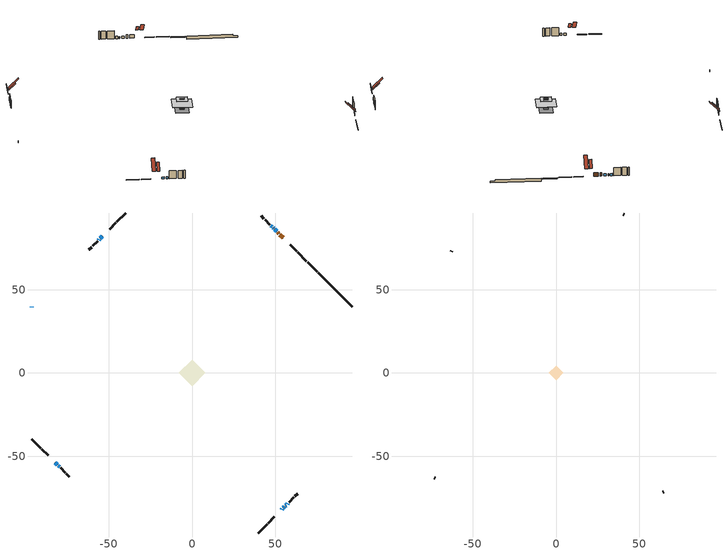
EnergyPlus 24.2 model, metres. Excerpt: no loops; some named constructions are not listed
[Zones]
conditioned space
 floor adiabatic (Floor3 construction): -1.82,0 0,1.82 1.82,0 0,-1.82 z0.46
 floor adiabatic (AdiabaticFloorConstruction): -8.08,0 0,8.08 8.08,0 0,-8.08 z2.9
 floor foundation (Slab1 construction): -5.46,0 0,5.46 5.46,0 0,-5.46 z-1.37
 floor foundation (Slab2 construction): -1.82,0 0,1.82 1.82,0 0,-1.82 z-0.3
 wall outside (RimJoist1 construction): 39.86,-96.22 45.13,-90.95 / -96.22,-39.86 -90.95,-45.13 / -39.86,96.22 -45.13,90.95 / 68.83,67.25 63.56,72.52 z0.46:0.76
 wall outside (RimJoist2 construction): 45.79,-90.29 49.61,-86.47 / -90.29,-45.79 -86.47,-49.61 / -45.79,90.29 -49.61,86.47 / 62.9,73.18 59.08,77 z0.46:0.76
 wall outside (AdiabaticWallConstruction 1): 54.73,81.35 52.91,83.17 / 52.25,83.83 51.54,84.54 z0.46:2.49
 wall outside (AdiabaticWallConstruction): -96.22,39.86 -96.22,39.67 / 50.88,85.2 49.73,86.35 / -82.12,-53.96 -80.97,-55.11 / 49.08,87 48.78,87.3 z0.46:1.68; 53.96,-82.12 54.36,-81.72 z0.46:1.28; 55.01,-81.07 55.55,-80.53 z0.46:0.87; 56.21,-79.87 56.64,-79.44 z0.46:1.17; 57.3,-78.79 57.73,-78.35 / -53.96,82.12 -55.11,80.97 / -55.77,80.31 -56.16,79.92 / 48.12,87.96 47.48,88.61 / -80.31,-55.77 -79.67,-56.42 z0.46:1.78
 wall outside (Wall1 construction): 58.38,-77.7 61.25,-74.83 / -79.01,-57.07 -76.15,-59.94 / -56.82,79.26 -59.68,76.4 / 46.82,89.26 43.95,92.13 z0.46:5.34
 wall outside (Wall2 construction): 61.91,-74.18 63.58,-72.5 / -75.49,-60.59 -73.81,-62.27 / -60.34,75.74 -62.02,74.06 / 43.3,92.78 41.62,94.46 z0.46:5.34
 wall foundation (FoundationWall1 construction): 75.86,60.22,-1.37 75.86,60.22,0.46 94.19,41.89,0.46 94.19,41.89,-0.36 96.22,39.86,-0.36 96.22,39.86,-1.37
 wall foundation (FoundationWall2 construction): 75.2,60.88 69.49,66.59 z-0.3:0.31
 window (WindowConstruction 9): -96.22,39.86 -96.22,39.67 z0.46:1.68
 window (WindowConstruction 6): 53.96,-82.12 54.36,-81.73 z0.46:1.27
 window (WindowConstruction 7): 50.88,85.2 49.73,86.35 z0.46:1.68
 window (WindowConstruction 8): -82.12,-53.96 -80.97,-55.11 z0.46:1.68
 window (WindowConstruction 11): 55.01,-81.07 55.55,-80.53 z0.46:0.87
 window (WindowConstruction 10): 49.08,87.01 48.78,87.3 z0.46:1.68
 window (WindowConstruction): 56.21,-79.87 56.64,-79.44 z0.46:1.17
 window (WindowConstruction 1): 57.3,-78.78 57.73,-78.35 z0.46:1.78
 window (WindowConstruction 2): -53.96,82.12 -55.11,80.97 z0.46:1.78
 window (WindowConstruction 3): -55.77,80.31 -56.16,79.92 z0.46:1.78
 window (WindowConstruction 4): 48.12,87.96 47.48,88.61 z0.46:1.78
 window (WindowConstruction 5): -80.31,-55.77 -79.67,-56.42 z0.46:1.78
 door (Door): 54.73,81.35 52.91,83.17 z0.46:2.49
 door (Door 1): 52.25,83.83 51.54,84.54 z0.46:2.49
 ceiling adiabatic (AdiabaticFloorConstruction): 0,-8.08 8.08,0 0,8.08 -8.08,0 z2.9
 roof outside (Roof3 construction): 53.3,-82.78,5.34 50.58,-80.06,9.19 49.62,-81.02,9.19 52.34,-83.74,5.34; -82.78,-53.3,5.34 -80.06,-50.58,9.19 -81.02,-49.62,9.19 -83.74,-52.34,5.34; -53.3,82.78,5.34 -50.58,80.06,9.19 -49.62,81.02,9.19 -52.34,83.74,5.34; 55.39,80.7,5.34 52.66,77.97,9.19 53.63,77.01,9.19 56.35,79.73,5.34
attic - vented
 floor to conditioned space (Floor1 construction Reversed): -4.42,0 0,4.42 4.42,0 0,-4.42 z5.34
 floor to conditioned space (Floor2 construction Reversed): -1.82,0 0,1.82 1.82,0 0,-1.82 z5.34
 wall outside (Wall3 construction): 64.24,-71.84 64.69,-71.39 / -73.15,-62.93 -72.7,-63.38 / -62.68,73.41 -63.12,72.96 / 40.96,95.12 40.51,95.57 z0.46:5.34
 roof outside (Roof1 construction): 51.68,-84.4,5.34 47.67,-80.38,11.02 46.25,-81.8,11.02 50.26,-85.82,5.34; -84.4,-51.68,5.34 -80.38,-47.67,11.02 -81.8,-46.25,11.02 -85.82,-50.26,5.34; -51.68,84.4,5.34 -47.67,80.38,11.02 -46.25,81.8,11.02 -50.26,85.82,5.34; 57,79.08,5.34 52.99,75.06,11.02 54.41,73.64,11.02 58.43,77.66,5.34
[Material] Roughness=Rough; Thermal Absorptance=0.9
Name | Thickness {m} | Conductivity {W/m-K} | Density {kg/m3} | Specific Heat {J/kg-K} | Solar Absorptance | Visible Absorptance
ceiling loosefill ins | 0.254 | 0.0480833 | 16.02 | 1046.75 | 0.7 | 0.7
ceiling stud and cavity | 0.1397 | 0.115821 | 65.682 | 1177.47 | 0.7 | 0.7
ceiling stud and cavity 1 | 0.1397 | 0.147741 | 65.682 | 1177.47 | 0.7 | 0.7
gypsum board | 0.0127 | 0.160291 | 801 | 837.4 | 0.6 | 0.6
[Construction]
Floor1 construction: ceiling loosefill ins, ceiling stud and cavity, gypsum board
Floor2 construction: ceiling loosefill ins, ceiling stud and cavity 1, gypsum board
[EnergyManagementSystem:OutputVariable] Type of Data in Variable=Summed; Update Frequency=ZoneTimestep
Name | EMS Variable | EMS Program or Subroutine | Units
loads_htg_intgains_annual_outvar; Energy Management System Output Variable 23 | loads_htg_intgains | component_loads_program | J
loads_htg_lighting_annual_outvar; Energy Management System Output Variable 24 | loads_htg_lighting | component_loads_program | J
loads_clg_roofs_annual_outvar; Energy Management System Output Variable 25 | loads_clg_roofs | component_loads_program | J
loads_clg_ceilings_annual_outvar; Energy Management System Output Variable 26 | loads_clg_ceilings | component_loads_program | J
loads_clg_walls_annual_outvar; Energy Management System Output Variable 27 | loads_clg_walls | component_loads_program | J
loads_clg_rim_joists_annual_outvar; Energy Management System Output Variable 28 | loads_clg_rim_joists | component_loads_program | J
loads_clg_foundation_walls_annual_outvar; Energy Management System Output Variable 29 | loads_clg_foundation_walls | component_loads_program | J
loads_clg_doors_annual_outvar; Energy Management System Output Variable 30 | loads_clg_doors | component_loads_program | J
loads_clg_windows_conduction_annual_outvar; Energy Management System Output Variable 31 | loads_clg_windows_conduction | component_loads_program | J
loads_clg_windows_solar_annual_outvar; Energy Management System Output Variable 32 | loads_clg_windows_solar | component_loads_program | J
loads_clg_skylights_conduction_annual_outvar; Energy Management System Output Variable 33 | loads_clg_skylights_conduction | component_loads_program | J
loads_clg_skylights_solar_annual_outvar; Energy Management System Output Variable 34 | loads_clg_skylights_solar | component_loads_program | J
loads_clg_floors_annual_outvar; Energy Management System Output Variable 35 | loads_clg_floors | component_loads_program | J
loads_clg_slabs_annual_outvar; Energy Management System Output Variable 36 | loads_clg_slabs | component_loads_program | J
loads_clg_internal_mass_annual_outvar; Energy Management System Output Variable 37 | loads_clg_internal_mass | component_loads_program | J
loads_clg_infil_annual_outvar; Energy Management System Output Variable 38 | loads_clg_infil | component_loads_program | J
loads_clg_natvent_annual_outvar; Energy Management System Output Variable 39 | loads_clg_natvent | component_loads_program | J
loads_clg_mechvent_annual_outvar; Energy Management System Output Variable 40 | loads_clg_mechvent | component_loads_program | J
loads_clg_whf_annual_outvar; Energy Management System Output Variable 41 | loads_clg_whf | component_loads_program | J
loads_clg_ducts_annual_outvar; Energy Management System Output Variable 42 | loads_clg_ducts | component_loads_program | J
loads_clg_intgains_annual_outvar; Energy Management System Output Variable 43 | loads_clg_intgains | component_loads_program | J
loads_clg_lighting_annual_outvar; Energy Management System Output Variable 44 | loads_clg_lighting | component_loads_program | J
loads_htg_tot_annual_outvar; Energy Management System Output Variable 1; Energy Management System Output Variable 45 | loads_htg_tot | total_loads_program | J
loads_clg_tot_annual_outvar; Energy Management System Output Variable 2; Energy Management System Output Variable 46 | loads_clg_tot | total_loads_program | J
Energy Management System Output Variable 3 | htg_unmet_hours | unmet_hours_program | hr
Energy Management System Output Variable 4 | clg_unmet_hours | unmet_hours_program | hr
Energy Management System Output Variable 5 | loads_htg_roofs | component_loads_program | J
Energy Management System Output Variable 6 | loads_htg_ceilings | component_loads_program | J
Energy Management System Output Variable 7 | loads_htg_walls | component_loads_program | J
Energy Management System Output Variable 8 | loads_htg_rim_joists | component_loads_program | J
Energy Management System Output Variable 9 | loads_htg_foundation_walls | component_loads_program | J
Energy Management System Output Variable 10 | loads_htg_doors | component_loads_program | J
Energy Management System Output Variable 11 | loads_htg_windows_conduction | component_loads_program | J
Energy Management System Output Variable 12 | loads_htg_windows_solar | component_loads_program | J
Energy Management System Output Variable 13 | loads_htg_skylights_conduction | component_loads_program | J
Energy Management System Output Variable 14 | loads_htg_skylights_solar | component_loads_program | J
Energy Management System Output Variable 15 | loads_htg_floors | component_loads_program | J
Energy Management System Output Variable 16 | loads_htg_slabs | component_loads_program | J
Energy Management System Output Variable 17 | loads_htg_internal_mass | component_loads_program | J
Energy Management System Output Variable 18 | loads_htg_infil | component_loads_program | J
Energy Management System Output Variable 19 | loads_htg_natvent | component_loads_program | J
Energy Management System Output Variable 20 | loads_htg_mechvent | component_loads_program | J
Energy Management System Output Variable 21 | loads_htg_whf | component_loads_program | J
Energy Management System Output Variable 22 | loads_htg_ducts | component_loads_program | J
[Schedule:Day:Interval]
interior lighting schedule day: No, 01:00, 0.108182, 04:00, 0.0901515, 05:00, 0.0991667, 06:00, 0.162273, 07:00, 0.270455, 08:00, 0.342576, 10:00, 0.369621, 11:00, 0.351591, 12:00, 0.333561, 13:00, 0.324545, 14:00, 0.31553, 15:00, 0.333561, 16:00, 0.369621, 17:00, 0.450758, 18:00, 0.585985, 19:00, 0.775303, 20:00, 0.955606, 21:00, 0.991667, 22:00, 0.712197, 23:00, 0.360606, 24:00, 0.162273
interior lighting schedule day 1: No, 01:00, 0.100909, 04:00, 0.0840909, 05:00, 0.0925, 06:00, 0.151364, 07:00, 0.252273, 08:00, 0.319545, 10:00, 0.344773, 11:00, 0.327955, 12:00, 0.311136, 13:00, 0.302727, 14:00, 0.294318, 15:00, 0.311136, 16:00, 0.344773, 17:00, 0.420455, 18:00, 0.546591, 19:00, 0.723182, 20:00, 0.891364, 21:00, 0.925, 22:00, 0.664318, 23:00, 0.336364, 24:00, 0.151364
interior lighting schedule day 2: No, 01:00, 0.0927273, 04:00, 0.0772727, 05:00, 0.085, 06:00, 0.139091, 07:00, 0.231818, 08:00, 0.293636, 10:00, 0.316818, 11:00, 0.301364, 12:00, 0.285909, 13:00, 0.278182, 14:00, 0.270455, 15:00, 0.285909, 16:00, 0.316818, 17:00, 0.386364, 18:00, 0.502273, 19:00, 0.664545, 20:00, 0.819091, 21:00, 0.85, 22:00, 0.610455, 23:00, 0.309091, 24:00, 0.139091
interior lighting schedule day 3: No, 01:00, 0.0845455, 04:00, 0.0704545, 05:00, 0.0775, 06:00, 0.126818, 07:00, 0.211364, 08:00, 0.267727, 10:00, 0.288864, 11:00, 0.274773, 12:00, 0.260682, 13:00, 0.253636, 14:00, 0.246591, 15:00, 0.260682, 16:00, 0.288864, 17:00, 0.352273, 18:00, 0.457955, 19:00, 0.605909, 20:00, 0.746818, 21:00, 0.775, 22:00, 0.556591, 23:00, 0.281818, 24:00, 0.126818
interior lighting schedule day 4: No, 01:00, 0.0763636, 04:00, 0.0636364, 05:00, 0.07, 06:00, 0.114545, 07:00, 0.190909, 08:00, 0.241818, 10:00, 0.260909, 11:00, 0.248182, 12:00, 0.235455, 13:00, 0.229091, 14:00, 0.222727, 15:00, 0.235455, 16:00, 0.260909, 17:00, 0.318182, 18:00, 0.413636, 19:00, 0.547273, 20:00, 0.674545, 21:00, 0.7, 22:00, 0.502727, 23:00, 0.254545, 24:00, 0.114545
interior lighting schedule day 5: No, 01:00, 0.0727273, 04:00, 0.0606061, 05:00, 0.0666667, 06:00, 0.109091, 07:00, 0.181818, 08:00, 0.230303, 10:00, 0.248485, 11:00, 0.236364, 12:00, 0.224242, 13:00, 0.218182, 14:00, 0.212121, 15:00, 0.224242, 16:00, 0.248485, 17:00, 0.30303, 18:00, 0.393939, 19:00, 0.521212, 20:00, 0.642424, 21:00, 0.666667, 22:00, 0.478788, 23:00, 0.242424, 24:00, 0.109091
interior lighting schedule day 6: No, 01:00, 0.0745455, 04:00, 0.0621212, 05:00, 0.0683333, 06:00, 0.111818, 07:00, 0.186364, 08:00, 0.236061, 10:00, 0.254697, 11:00, 0.242273, 12:00, 0.229848, 13:00, 0.223636, 14:00, 0.217424, 15:00, 0.229848, 16:00, 0.254697, 17:00, 0.310606, 18:00, 0.403788, 19:00, 0.534242, 20:00, 0.658485, 21:00, 0.683333, 22:00, 0.490758, 23:00, 0.248485, 24:00, 0.111818
interior lighting schedule day 7: No, 01:00, 0.08, 04:00, 0.0666667, 05:00, 0.0733333, 06:00, 0.12, 07:00, 0.2, 08:00, 0.253333, 10:00, 0.273333, 11:00, 0.26, 12:00, 0.246667, 13:00, 0.24, 14:00, 0.233333, 15:00, 0.246667, 16:00, 0.273333, 17:00, 0.333333, 18:00, 0.433333, 19:00, 0.573333, 20:00, 0.706667, 21:00, 0.733333, 22:00, 0.526667, 23:00, 0.266667, 24:00, 0.12
interior lighting schedule day 8: No, 01:00, 0.0890909, 04:00, 0.0742424, 05:00, 0.0816667, 06:00, 0.133636, 07:00, 0.222727, 08:00, 0.282121, 10:00, 0.304394, 11:00, 0.289545, 12:00, 0.274697, 13:00, 0.267273, 14:00, 0.259848, 15:00, 0.274697, 16:00, 0.304394, 17:00, 0.371212, 18:00, 0.482576, 19:00, 0.638485, 20:00, 0.78697, 21:00, 0.816667, 22:00, 0.586515, 23:00, 0.29697, 24:00, 0.133636
interior lighting schedule day 9: No, 01:00, 0.0972727, 04:00, 0.0810606, 05:00, 0.0891667, 06:00, 0.145909, 07:00, 0.243182, 08:00, 0.30803, 10:00, 0.332348, 11:00, 0.316136, 12:00, 0.299924, 13:00, 0.291818, 14:00, 0.283712, 15:00, 0.299924, 16:00, 0.332348, 17:00, 0.405303, 18:00, 0.526894, 19:00, 0.697121, 20:00, 0.859242, 21:00, 0.891667, 22:00, 0.640379, 23:00, 0.324242, 24:00, 0.145909
interior lighting schedule day 10: No, 01:00, 0.105455, 04:00, 0.0878788, 05:00, 0.0966667, 06:00, 0.158182, 07:00, 0.263636, 08:00, 0.333939, 10:00, 0.360303, 11:00, 0.342727, 12:00, 0.325152, 13:00, 0.316364, 14:00, 0.307576, 15:00, 0.325152, 16:00, 0.360303, 17:00, 0.439394, 18:00, 0.571212, 19:00, 0.755758, 20:00, 0.931515, 21:00, 0.966667, 22:00, 0.694242, 23:00, 0.351515, 24:00, 0.158182
interior lighting schedule day 11: No, 01:00, 0.109091, 04:00, 0.0909091, 05:00, 0.1, 06:00, 0.163636, 07:00, 0.272727, 08:00, 0.345455, 10:00, 0.372727, 11:00, 0.354545, 12:00, 0.336364, 13:00, 0.327273, 14:00, 0.318182, 15:00, 0.336364, 16:00, 0.372727, 17:00, 0.454545, 18:00, 0.590909, 19:00, 0.781818, 20:00, 0.963636, 21:00, 1, 22:00, 0.718182, 23:00, 0.363636, 24:00, 0.163636
interior lighting schedule default day; occupants schedule default day; clothes dryer schedule default day; cooking range schedule default day; mech vent bath fan 0 schedule default day; misc plug loads schedule default day; general water use schedule default day; heating setpoint default day; cooling setpoint default day; clothes dryer exhaust 0 schedule default day; cooling season schedule day; cooling season schedule day 2; cooling season schedule default day; exterior lighting schedule default day; natural vent schedule default day: No, 24:00, 0
occupants schedule day: No, 05:00, 0.426829, 06:00, 0.719512, 07:00, 1, 08:00, 0.670732, 09:00, 0.329268, 14:00, 0.170732, 15:00, 0.231707, 16:00, 0.329268, 17:00, 0.5, 18:00, 0.670732, 19:00, 0.829268, 21:00, 1, 22:00, 0.853659, 23:00, 0.646341, 24:00, 0.426829
clothes dryer schedule day; clothes dryer exhaust 0 schedule day: No, 01:00, 0.123457, 02:00, 0.0740741, 03:00, 0.0493827, 04:00, 0.0246914, 05:00, 0.0493827, 06:00, 0.0740741, 07:00, 0.197531, 08:00, 0.395062, 09:00, 0.592593, 10:00, 0.839506, 11:00, 0.962963, 12:00, 1, 13:00, 0.91358, 14:00, 0.82716, 15:00, 0.716049, 16:00, 0.753086, 17:00, 0.679012, 18:00, 0.666667, 20:00, 0.62963, 21:00, 0.641975, 22:00, 0.666667, 23:00, 0.54321, 24:00, 0.296296
cooking range schedule day: No, 05:00, 0.0597015, 06:00, 0.11194, 07:00, 0.171642, 08:00, 0.291045, 11:00, 0.343284, 12:00, 0.402985, 13:00, 0.462687, 14:00, 0.343284, 15:00, 0.291045, 16:00, 0.402985, 17:00, 0.567164, 18:00, 1, 19:00, 0.850746, 20:00, 0.432836, 21:00, 0.291045, 22:00, 0.231343, 23:00, 0.171642, 24:00, 0.11194
mech vent bath fan 0 schedule day: No, 07:00, 0, 08:00, 1, 09:00, 0.2, 24:00, 0
misc plug loads schedule day: No, 06:00, 0.705882, 07:00, 0.745098, 08:00, 0.803922, 15:00, 0.823529, 16:00, 0.862745, 17:00, 0.921569, 18:00, 0.980392, 19:00, 1, 20:00, 0.980392, 21:00, 0.941176, 22:00, 0.862745, 23:00, 0.784314, 24:00, 0.72549
general water use schedule day: No, 01:00, 0.315068, 03:00, 0.287671, 04:00, 0.342466, 05:00, 0.369863, 06:00, 0.520548, 07:00, 0.60274, 08:00, 0.534247, 10:00, 0.506849, 11:00, 0.465753, 14:00, 0.479452, 15:00, 0.534247, 16:00, 0.589041, 17:00, 0.69863, 18:00, 0.876712, 19:00, 0.890411, 20:00, 0.986301, 21:00, 1, 22:00, 0.863014, 23:00, 0.616438, 24:00, 0.465753
heating setpoint day: No, 07:00, 18, 23:00, 21, 24:00, 18
cooling setpoint day: No, 24:00, 25
cooling season schedule day 1: No, 24:00, 1
exterior lighting schedule day: No, 01:00, 0.566667, 03:00, 0.524167, 05:00, 0.495833, 06:00, 0.5525, 07:00, 0.623333, 08:00, 0.580833, 09:00, 0.439167, 10:00, 0.354167, 12:00, 0.34, 13:00, 0.354167, 14:00, 0.396667, 15:00, 0.425, 16:00, 0.495833, 17:00, 0.623333, 18:00, 0.793333, 19:00, 0.906667, 20:00, 0.963333, 21:00, 0.991667, 22:00, 0.920833, 23:00, 0.793333, 24:00, 0.665833
exterior lighting schedule day 1: No, 01:00, 0.528571, 03:00, 0.488929, 05:00, 0.4625, 06:00, 0.515357, 07:00, 0.581429, 08:00, 0.541786, 09:00, 0.409643, 10:00, 0.330357, 12:00, 0.317143, 13:00, 0.330357, 14:00, 0.37, 15:00, 0.396429, 16:00, 0.4625, 17:00, 0.581429, 18:00, 0.74, 19:00, 0.845714, 20:00, 0.898571, 21:00, 0.925, 22:00, 0.858929, 23:00, 0.74, 24:00, 0.621071
exterior lighting schedule day 10: No, 01:00, 0.552381, 03:00, 0.510952, 05:00, 0.483333, 06:00, 0.538571, 07:00, 0.607619, 08:00, 0.56619, 09:00, 0.428095, 10:00, 0.345238, 12:00, 0.331429, 13:00, 0.345238, 14:00, 0.386667, 15:00, 0.414286, 16:00, 0.483333, 17:00, 0.607619, 18:00, 0.773333, 19:00, 0.88381, 20:00, 0.939048, 21:00, 0.966667, 22:00, 0.897619, 23:00, 0.773333, 24:00, 0.649048
exterior lighting schedule day 11: No, 01:00, 0.571429, 03:00, 0.528571, 05:00, 0.5, 06:00, 0.557143, 07:00, 0.628571, 08:00, 0.585714, 09:00, 0.442857, 10:00, 0.357143, 12:00, 0.342857, 13:00, 0.357143, 14:00, 0.4, 15:00, 0.428571, 16:00, 0.5, 17:00, 0.628571, 18:00, 0.8, 19:00, 0.914286, 20:00, 0.971429, 21:00, 1, 22:00, 0.928571, 23:00, 0.8, 24:00, 0.671429
exterior lighting schedule day 2: No, 01:00, 0.485714, 03:00, 0.449286, 05:00, 0.425, 06:00, 0.473571, 07:00, 0.534286, 08:00, 0.497857, 09:00, 0.376429, 10:00, 0.303571, 12:00, 0.291429, 13:00, 0.303571, 14:00, 0.34, 15:00, 0.364286, 16:00, 0.425, 17:00, 0.534286, 18:00, 0.68, 19:00, 0.777143, 20:00, 0.825714, 21:00, 0.85, 22:00, 0.789286, 23:00, 0.68, 24:00, 0.570714
exterior lighting schedule day 3: No, 01:00, 0.442857, 03:00, 0.409643, 05:00, 0.3875, 06:00, 0.431786, 07:00, 0.487143, 08:00, 0.453929, 09:00, 0.343214, 10:00, 0.276786, 12:00, 0.265714, 13:00, 0.276786, 14:00, 0.31, 15:00, 0.332143, 16:00, 0.3875, 17:00, 0.487143, 18:00, 0.62, 19:00, 0.708571, 20:00, 0.752857, 21:00, 0.775, 22:00, 0.719643, 23:00, 0.62, 24:00, 0.520357
exterior lighting schedule day 4: No, 01:00, 0.4, 03:00, 0.37, 05:00, 0.35, 06:00, 0.39, 07:00, 0.44, 08:00, 0.41, 09:00, 0.31, 10:00, 0.25, 12:00, 0.24, 13:00, 0.25, 14:00, 0.28, 15:00, 0.3, 16:00, 0.35, 17:00, 0.44, 18:00, 0.56, 19:00, 0.64, 20:00, 0.68, 21:00, 0.7, 22:00, 0.65, 23:00, 0.56, 24:00, 0.47
exterior lighting schedule day 5: No, 01:00, 0.380952, 03:00, 0.352381, 05:00, 0.333333, 06:00, 0.371429, 07:00, 0.419048, 08:00, 0.390476, 09:00, 0.295238, 10:00, 0.238095, 12:00, 0.228571, 13:00, 0.238095, 14:00, 0.266667, 15:00, 0.285714, 16:00, 0.333333, 17:00, 0.419048, 18:00, 0.533333, 19:00, 0.609524, 20:00, 0.647619, 21:00, 0.666667, 22:00, 0.619048, 23:00, 0.533333, 24:00, 0.447619
exterior lighting schedule day 6: No, 01:00, 0.390476, 03:00, 0.36119, 05:00, 0.341667, 06:00, 0.380714, 07:00, 0.429524, 08:00, 0.400238, 09:00, 0.302619, 10:00, 0.244048, 12:00, 0.234286, 13:00, 0.244048, 14:00, 0.273333, 15:00, 0.292857, 16:00, 0.341667, 17:00, 0.429524, 18:00, 0.546667, 19:00, 0.624762, 20:00, 0.66381, 21:00, 0.683333, 22:00, 0.634524, 23:00, 0.546667, 24:00, 0.45881
exterior lighting schedule day 7: No, 01:00, 0.419048, 03:00, 0.387619, 05:00, 0.366667, 06:00, 0.408571, 07:00, 0.460952, 08:00, 0.429524, 09:00, 0.324762, 10:00, 0.261905, 12:00, 0.251429, 13:00, 0.261905, 14:00, 0.293333, 15:00, 0.314286, 16:00, 0.366667, 17:00, 0.460952, 18:00, 0.586667, 19:00, 0.670476, 20:00, 0.712381, 21:00, 0.733333, 22:00, 0.680952, 23:00, 0.586667, 24:00, 0.492381
exterior lighting schedule day 8: No, 01:00, 0.466667, 03:00, 0.431667, 05:00, 0.408333, 06:00, 0.455, 07:00, 0.513333, 08:00, 0.478333, 09:00, 0.361667, 10:00, 0.291667, 12:00, 0.28, 13:00, 0.291667, 14:00, 0.326667, 15:00, 0.35, 16:00, 0.408333, 17:00, 0.513333, 18:00, 0.653333, 19:00, 0.746667, 20:00, 0.793333, 21:00, 0.816667, 22:00, 0.758333, 23:00, 0.653333, 24:00, 0.548333
exterior lighting schedule day 9: No, 01:00, 0.509524, 03:00, 0.47131, 05:00, 0.445833, 06:00, 0.496786, 07:00, 0.560476, 08:00, 0.522262, 09:00, 0.394881, 10:00, 0.318452, 12:00, 0.305714, 13:00, 0.318452, 14:00, 0.356667, 15:00, 0.382143, 16:00, 0.445833, 17:00, 0.560476, 18:00, 0.713333, 19:00, 0.815238, 20:00, 0.86619, 21:00, 0.891667, 22:00, 0.827976, 23:00, 0.713333, 24:00, 0.59869
[Schedule:Week:Daily]
heating setpoint Week Rule - Jan1-Dec31: heating setpoint day, heating setpoint day, heating setpoint day, heating setpoint day, heating setpoint day, heating setpoint day, heating setpoint day, heating setpoint default day, heating setpoint default day, heating setpoint default day, heating setpoint default day, heating setpoint default day
cooling setpoint Week Rule - Jan1-Dec31: cooling setpoint day, cooling setpoint day, cooling setpoint day, cooling setpoint day, cooling setpoint day, cooling setpoint day, cooling setpoint day, cooling setpoint default day, cooling setpoint default day, cooling setpoint default day, cooling setpoint default day, cooling setpoint default day
clothes dryer exhaust 0 schedule Week Rule - Jan1-Dec31: clothes dryer exhaust 0 schedule day, clothes dryer exhaust 0 schedule day, clothes dryer exhaust 0 schedule day, clothes dryer exhaust 0 schedule day, clothes dryer exhaust 0 schedule day, clothes dryer exhaust 0 schedule day, clothes dryer exhaust 0 schedule day, clothes dryer exhaust 0 schedule default day, clothes dryer exhaust 0 schedule default day, clothes dryer exhaust 0 schedule default day, clothes dryer exhaust 0 schedule default day, clothes dryer exhaust 0 schedule default day
cooling season schedule Week Rule - Jan1-May26: cooling season schedule day, cooling season schedule day, cooling season schedule day, cooling season schedule day, cooling season schedule day, cooling season schedule day, cooling season schedule day, cooling season schedule default day, cooling season schedule default day, cooling season schedule default day, cooling season schedule default day, cooling season schedule default day
cooling season schedule Week Rule - May27-Jun2: cooling season schedule day, cooling season schedule day, cooling season schedule day, cooling season schedule day, cooling season schedule day, cooling season schedule day 1, cooling season schedule day 1, cooling season schedule default day, cooling season schedule default day, cooling season schedule default day, cooling season schedule default day, cooling season schedule default day
cooling season schedule Week Rule - Jun3-Aug25: cooling season schedule day 1, cooling season schedule day 1, cooling season schedule day 1, cooling season schedule day 1, cooling season schedule day 1, cooling season schedule day 1, cooling season schedule day 1, cooling season schedule default day, cooling season schedule default day, cooling season schedule default day, cooling season schedule default day, cooling season schedule default day
cooling season schedule Week Rule - Aug26-Sep1: cooling season schedule day 1, cooling season schedule day 1, cooling season schedule day 1, cooling season schedule day 1, cooling season schedule day 1, cooling season schedule day 1, cooling season schedule day 2, cooling season schedule default day, cooling season schedule default day, cooling season schedule default day, cooling season schedule default day, cooling season schedule default day
cooling season schedule Week Rule - Sep2-Dec31: cooling season schedule day 2, cooling season schedule day 2, cooling season schedule day 2, cooling season schedule day 2, cooling season schedule day 2, cooling season schedule day 2, cooling season schedule day 2, cooling season schedule default day, cooling season schedule default day, cooling season schedule default day, cooling season schedule default day, cooling season schedule default day
exterior lighting schedule Week Rule - Jul29-Aug4: exterior lighting schedule day 6, exterior lighting schedule day 6, exterior lighting schedule day 6, exterior lighting schedule day 7, exterior lighting schedule day 7, exterior lighting schedule day 7, exterior lighting schedule day 7, exterior lighting schedule default day, exterior lighting schedule default day, exterior lighting schedule default day, exterior lighting schedule default day, exterior lighting schedule default day
exterior lighting schedule Week Rule - Aug5-Aug25: exterior lighting schedule day 7, exterior lighting schedule day 7, exterior lighting schedule day 7, exterior lighting schedule day 7, exterior lighting schedule day 7, exterior lighting schedule day 7, exterior lighting schedule day 7, exterior lighting schedule default day, exterior lighting schedule default day, exterior lighting schedule default day, exterior lighting schedule default day, exterior lighting schedule default day
exterior lighting schedule Week Rule - Aug26-Sep1: exterior lighting schedule day 7, exterior lighting schedule day 7, exterior lighting schedule day 7, exterior lighting schedule day 7, exterior lighting schedule day 7, exterior lighting schedule day 7, exterior lighting schedule day 8, exterior lighting schedule default day, exterior lighting schedule default day, exterior lighting schedule default day, exterior lighting schedule default day, exterior lighting schedule default day
exterior lighting schedule Week Rule - Sep2-Sep29: exterior lighting schedule day 8, exterior lighting schedule day 8, exterior lighting schedule day 8, exterior lighting schedule day 8, exterior lighting schedule day 8, exterior lighting schedule day 8, exterior lighting schedule day 8, exterior lighting schedule default day, exterior lighting schedule default day, exterior lighting schedule default day, exterior lighting schedule default day, exterior lighting schedule default day
exterior lighting schedule Week Rule - Sep30-Oct6: exterior lighting schedule day 8, exterior lighting schedule day 9, exterior lighting schedule day 9, exterior lighting schedule day 9, exterior lighting schedule day 9, exterior lighting schedule day 9, exterior lighting schedule day 9, exterior lighting schedule default day, exterior lighting schedule default day, exterior lighting schedule default day, exterior lighting schedule default day, exterior lighting schedule default day
exterior lighting schedule Week Rule - Oct7-Oct27: exterior lighting schedule day 9, exterior lighting schedule day 9, exterior lighting schedule day 9, exterior lighting schedule day 9, exterior lighting schedule day 9, exterior lighting schedule day 9, exterior lighting schedule day 9, exterior lighting schedule default day, exterior lighting schedule default day, exterior lighting schedule default day, exterior lighting schedule default day, exterior lighting schedule default day
exterior lighting schedule Week Rule - Oct28-Nov3: exterior lighting schedule day 9, exterior lighting schedule day 9, exterior lighting schedule day 9, exterior lighting schedule day 9, exterior lighting schedule day 10, exterior lighting schedule day 10, exterior lighting schedule day 10, exterior lighting schedule default day, exterior lighting schedule default day, exterior lighting schedule default day, exterior lighting schedule default day, exterior lighting schedule default day
exterior lighting schedule Week Rule - Nov4-Nov24: exterior lighting schedule day 10, exterior lighting schedule day 10, exterior lighting schedule day 10, exterior lighting schedule day 10, exterior lighting schedule day 10, exterior lighting schedule day 10, exterior lighting schedule day 10, exterior lighting schedule default day, exterior lighting schedule default day, exterior lighting schedule default day, exterior lighting schedule default day, exterior lighting schedule default day
exterior lighting schedule Week Rule - Nov25-Dec1: exterior lighting schedule day 10, exterior lighting schedule day 10, exterior lighting schedule day 10, exterior lighting schedule day 10, exterior lighting schedule day 10, exterior lighting schedule day 10, exterior lighting schedule day 11, exterior lighting schedule default day, exterior lighting schedule default day, exterior lighting schedule default day, exterior lighting schedule default day, exterior lighting schedule default day
exterior lighting schedule Week Rule - Dec2-Dec31: exterior lighting schedule day 11, exterior lighting schedule day 11, exterior lighting schedule day 11, exterior lighting schedule day 11, exterior lighting schedule day 11, exterior lighting schedule day 11, exterior lighting schedule day 11, exterior lighting schedule default day, exterior lighting schedule default day, exterior lighting schedule default day, exterior lighting schedule default day, exterior lighting schedule default day
natural vent schedule Week Rule - Jan1-Dec31: natural vent schedule default day, natural vent schedule default day, natural vent schedule default day, natural vent schedule default day, natural vent schedule default day, natural vent schedule default day, natural vent schedule default day, natural vent schedule default day, natural vent schedule default day, natural vent schedule default day, natural vent schedule default day, natural vent schedule default day
[Schedule:Year]
heating setpoint: heating setpoint Week Rule - Jan1-Dec31, 1, 1, 12, 31
cooling setpoint: cooling setpoint Week Rule - Jan1-Dec31, 1, 1, 12, 31
clothes dryer exhaust 0 schedule: clothes dryer exhaust 0 schedule Week Rule - Jan1-Dec31, 1, 1, 12, 31
cooling season schedule: cooling season schedule Week Rule - Jan1-May26, 1, 1, 5, 26, cooling season schedule Week Rule - May27-Jun2, 5, 27, 6, 2, cooling season schedule Week Rule - Jun3-Aug25, 6, 3, 8, 25, cooling season schedule Week Rule - Aug26-Sep1, 8, 26, 9, 1, cooling season schedule Week Rule - Sep2-Dec31, 9, 2, 12, 31
natural vent schedule: natural vent schedule Week Rule - Jan1-Dec31, 1, 1, 12, 31
